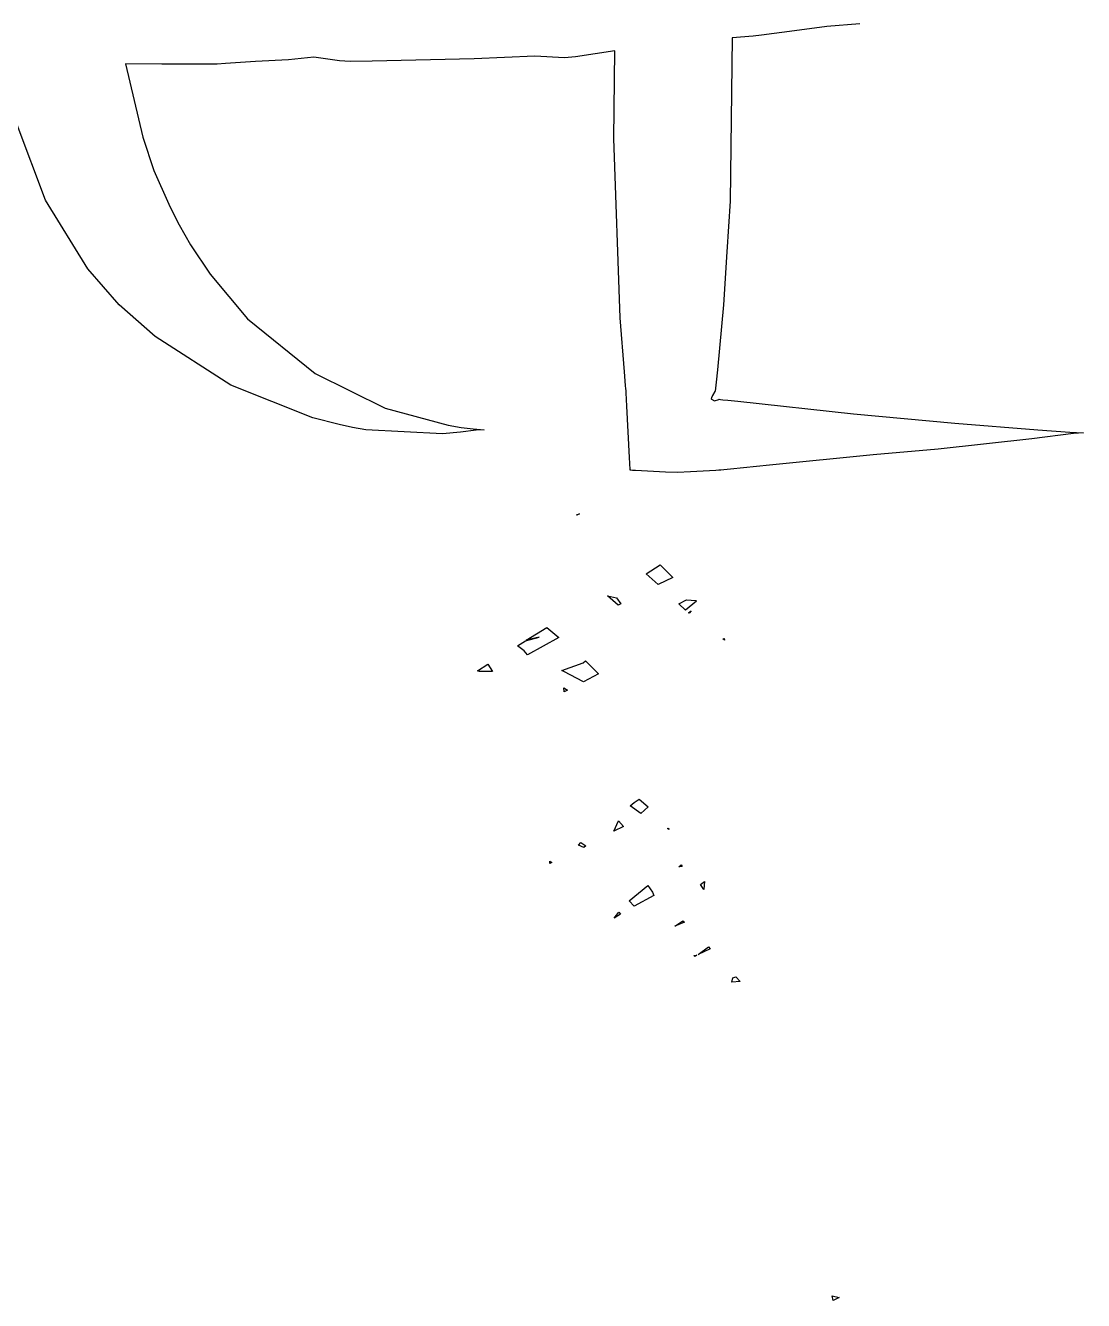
# Model space of a CAD drawing. Extents: x 0 to 203, y 8 to 351.
# Drawn here: x 149.75 to 179.33, y 146.72 to 182.36 of the extents above; entities that cross this region are included whole.
import ezdxf

# ---------------------------------------------------------------- set-up
doc = ezdxf.new("R2010")
doc.units = 0

msp = doc.modelspace()

# ---------------------------------------------------------------- linework, layer by layer
at = {"layer": 'Layer 1'}
for p, q in [((171.249741, 182.215823), (170.331879, 182.091414)), ((172.161456, 182.333792), (171.249741, 182.215823)), ((173.080027, 182.404841), (172.161456, 182.333792)), ((169.514802, 182.019165), (169.452149, 177.452815)), ((170.102131, 182.064038), (169.514802, 182.019165)), ((170.331879, 182.091414), (170.102131, 182.064038)), ((157.818888, 181.47495), (157.103239, 181.402217)), ((158.531239, 181.374954), (157.818888, 181.47495)), ((162.30241, 181.431243), (159.44677, 181.36754)), ((163.149999, 181.462392), (162.30241, 181.431243)), ((163.992291, 181.506249), (163.149999, 181.462392)), ((164.822506, 181.454939), (163.992291, 181.506249)), ((165.128531, 181.484425), (164.822506, 181.454939)), ((166.227761, 181.654142), (165.128531, 181.484425)), ((166.200287, 179.197822), (166.227761, 181.654142)), ((153.569093, 181.280884), (152.549603, 181.285758)), ((152.549603, 181.285758), (153.033464, 179.239848)), ((155.113063, 181.285117), (153.569093, 181.280884)), ((155.341398, 181.303623), (155.113063, 181.285117)), ((156.184042, 181.354544), (155.341398, 181.303623)), ((157.103239, 181.402217), (156.184042, 181.354544)), ((158.828362, 181.354013), (158.531239, 181.374954)), ((159.44677, 181.36754), (158.828362, 181.354013)), ((150.310374, 177.475573), (149.517889, 179.585293)), ((153.033464, 179.239848), (153.342808, 178.307437)), ((166.380455, 174.185392), (166.200287, 179.197822)), ((153.342808, 178.307437), (153.761552, 177.363723)), ((151.492599, 175.556903), (150.310374, 177.475573)), ((153.761552, 177.363723), (153.900899, 177.07501)), ((169.452149, 177.452815), (169.361888, 176.030675)), ((153.900899, 177.07501), (154.050132, 176.790067)), ((154.050132, 176.790067), (154.369012, 176.225583)), ((154.369012, 176.225583), (154.913542, 175.406634)), ((169.361888, 176.030675), (169.265555, 174.550345)), ((152.375229, 174.552106), (151.492599, 175.556903)), ((154.913542, 175.406634), (155.962062, 174.164574)), ((153.374659, 173.663403), (152.375229, 174.552106)), ((169.265555, 174.550345), (169.097887, 172.732625)), ((155.962062, 174.164574), (157.848922, 172.628834)), ((166.496635, 172.677662), (166.380455, 174.185392)), ((155.497199, 172.306883), (153.374659, 173.663403)), ((157.848922, 172.628834), (159.809722, 171.665418)), ((166.532091, 172.30087), (166.496635, 172.677662)), ((169.097887, 172.732625), (169.063916, 172.391817)), ((157.787189, 171.396508), (155.497199, 172.306883)), ((166.54106, 172.206724), (166.532091, 172.30087)), ((166.54551, 172.159615), (166.54106, 172.206724)), ((169.046824, 172.221431), (169.038279, 172.136256)), ((169.063916, 172.391817), (169.046824, 172.221431)), ((166.547697, 172.136027), (166.54551, 172.159615)), ((166.550029, 172.090615), (166.547697, 172.136027)), ((166.568322, 171.721344), (166.550029, 172.090615)), ((168.930086, 171.956524), (168.92049, 171.926295)), ((168.92049, 171.926295), (168.935533, 171.913123)), ((168.959186, 172.019803), (168.930086, 171.956524)), ((168.935533, 171.913123), (169.012447, 171.865273)), ((169.02953, 172.126378), (168.959186, 172.019803)), ((169.012447, 171.865273), (169.142269, 171.908921)), ((169.038279, 172.136256), (169.02953, 172.126378)), ((169.142269, 171.908921), (169.151167, 171.911461)), ((169.151167, 171.911461), (169.182596, 171.908458)), ((169.182596, 171.908458), (169.25174, 171.900937)), ((169.25174, 171.900937), (169.390029, 171.885754)), ((169.390029, 171.885754), (169.666607, 171.855595)), ((169.666607, 171.855595), (172.900237, 171.508501)), ((159.809722, 171.665418), (161.568322, 171.186253)), ((166.641773, 170.286174), (166.568322, 171.721344)), ((172.900237, 171.508501), (175.734407, 171.246582)), ((158.527212, 171.208712), (157.787189, 171.396508)), ((158.896378, 171.123887), (158.527212, 171.208712)), ((159.267943, 171.054074), (158.896378, 171.123887)), ((161.568322, 171.186253), (161.934378, 171.12297)), ((161.934378, 171.12297), (162.273668, 171.082009)), ((175.734407, 171.246582), (178.055477, 171.057267)), ((161.409553, 170.941956), (159.267943, 171.054074)), ((161.918487, 170.988356), (161.409553, 170.941956)), ((162.352911, 171.043799), (161.918487, 170.988356)), ((162.273668, 171.082009), (162.574431, 171.0604)), ((162.574431, 171.0604), (162.352911, 171.043799)), ((177.884771, 170.801473), (175.273, 170.516)), ((179.054701, 170.955002), (177.884771, 170.801473)), ((178.055477, 171.057267), (178.953987, 170.991126)), ((178.953987, 170.991126), (179.33342, 170.977259)), ((179.33342, 170.977259), (179.054701, 170.955002)), ((175.273462, 170.516063), (173.452002, 170.356306)), ((175.273, 170.516), (175.273462, 170.516063)), ((166.659429, 169.950626), (166.641773, 170.286174)), ((170.550102, 170.07313), (169.825192, 169.998688)), ((173.452002, 170.356306), (170.550102, 170.07313)), ((166.66049, 169.929651), (166.659429, 169.950626)), ((166.679346, 169.926225), (166.66049, 169.929651)), ((166.721795, 169.924001), (166.679346, 169.926225)), ((166.806616, 169.919587), (166.721795, 169.924001)), ((166.976048, 169.910934), (166.806616, 169.919587)), ((167.648978, 169.877457), (166.976048, 169.910934)), ((167.985302, 169.865099), (167.648978, 169.877457)), ((168.343306, 169.884239), (167.985302, 169.865099)), ((169.051762, 169.92213), (168.343306, 169.884239)), ((169.139762, 169.926897), (169.051762, 169.92213)), ((169.191107, 169.931663), (169.139762, 169.926897)), ((169.281793, 169.941411), (169.191107, 169.931663)), ((169.462878, 169.960797), (169.281793, 169.941411)), ((169.825192, 169.998688), (169.462878, 169.960797)), ((165.155789, 168.684023), (165.238985, 168.709062)), ((165.171749, 168.668422), (165.155789, 168.684023)), ((165.238985, 168.709062), (165.171749, 168.668422)), ((167.10857, 167.033644), (167.49956, 167.284014)), ((167.49956, 167.284014), (167.852479, 166.932083)), ((167.445458, 166.730444), (167.10857, 167.033644)), ((167.852479, 166.932083), (167.445, 166.731)), ((167.445, 166.731), (167.445458, 166.730444)), ((166.327482, 166.154494), (166.029, 166.416)), ((166.029, 166.416), (166.029227, 166.415953)), ((166.029227, 166.415953), (166.272539, 166.365546)), ((166.272539, 166.365546), (166.395989, 166.190585)), ((166.395989, 166.190585), (166.327482, 166.154494)), ((168.018739, 166.191145), (168.232525, 166.30203)), ((168.209925, 166.01564), (168.018739, 166.191145)), ((168.515596, 166.270458), (168.21, 166.016)), ((168.232525, 166.30203), (168.49695, 166.288751)), ((168.49695, 166.288751), (168.515596, 166.270458)), ((168.21, 166.016), (168.209925, 166.01564)), ((168.291146, 165.94187), (168.361, 165.994)), ((168.306047, 165.928343), (168.291146, 165.94187)), ((168.361278, 165.993604), (168.306047, 165.928343)), ((168.361, 165.994), (168.361278, 165.993604)), ((163.754634, 165.17402), (164.331157, 165.532662)), ((164.331157, 165.532662), (164.666634, 165.253686)), ((163.511677, 165.022033), (163.737257, 165.163073)), ((163.737257, 165.163073), (164.112144, 165.265906)), ((164.112144, 165.265906), (163.754634, 165.17402)), ((164.666634, 165.253686), (163.785, 164.77)), ((169.250192, 165.211972), (169.284375, 165.227935)), ((169.251, 165.212), (169.250192, 165.211972)), ((169.296169, 165.179274), (169.251, 165.212)), ((169.284375, 165.227935), (169.296169, 165.179274)), ((163.698485, 164.877882), (163.511677, 165.022033)), ((163.785, 164.77), (163.698485, 164.877882)), ((163.785, 164.77), (163.785, 164.77)), ((162.446, 164.304), (162.388, 164.324)), ((162.388, 164.324), (162.388151, 164.32322)), ((162.388151, 164.32322), (162.68005, 164.503388)), ((162.68005, 164.503388), (162.814952, 164.303832)), ((164.747566, 164.32924), (165.349447, 164.539848)), ((164.801383, 164.3013), (164.747566, 164.32924)), ((165.349447, 164.539848), (165.406654, 164.600692)), ((165.406654, 164.600692), (165.777866, 164.238838)), ((162.814952, 164.303832), (162.446, 164.304)), ((164.801, 164.301), (164.801383, 164.3013)), ((165.354107, 164.013715), (164.801, 164.301)), ((165.777866, 164.238838), (165.354107, 164.013715)), ((164.816711, 163.732755), (164.808589, 163.8471)), ((164.808589, 163.8471), (164.909, 163.781)), ((164.909514, 163.781063), (164.816711, 163.732755)), ((164.909, 163.781), (164.909514, 163.781063)), ((166.660658, 160.544979), (166.767022, 160.637712)), ((166.956229, 160.332356), (166.660658, 160.544979)), ((166.767022, 160.637712), (166.909826, 160.733515)), ((166.909826, 160.733515), (167.164, 160.518)), ((167.164859, 160.517364), (166.956229, 160.332356)), ((167.164, 160.518), (167.164859, 160.517364)), ((166.206993, 159.836035), (166.335, 160.126)), ((166.335, 160.126), (166.335393, 160.125993)), ((166.335393, 160.125993), (166.470078, 159.965459)), ((166.470078, 159.965459), (166.206993, 159.836035)), ((167.749578, 159.888544), (167.707, 159.911)), ((167.707, 159.911), (167.707061, 159.910684)), ((167.707061, 159.910684), (167.71942, 159.924668)), ((167.71942, 159.924668), (167.749578, 159.888544)), ((165.216949, 159.442454), (165.279, 159.523)), ((165.365195, 159.383833), (165.216949, 159.442454)), ((165.279, 159.523), (165.279668, 159.523203)), ((165.279668, 159.523203), (165.424098, 159.430682)), ((165.424098, 159.430682), (165.365195, 159.383833)), ((164.409684, 158.929965), (164.415046, 159.000097)), ((164.415046, 159.000097), (164.471, 158.959)), ((164.470644, 158.95832), (164.409684, 158.929965)), ((164.471, 158.959), (164.470644, 158.95832)), ((168.018593, 158.842387), (168.083, 158.893)), ((168.111184, 158.848248), (168.018593, 158.842387)), ((168.083, 158.893), (168.083854, 158.892354)), ((168.083854, 158.892354), (168.111184, 158.848248)), ((166.631208, 157.889894), (167.156, 158.319)), ((167.156, 158.319), (167.15589, 158.318854)), ((167.15589, 158.318854), (167.28563, 158.137061)), ((168.623098, 158.350572), (168.738643, 158.431158)), ((168.624, 158.351), (168.623098, 158.350572)), ((168.721058, 158.205152), (168.624, 158.351)), ((168.738643, 158.431158), (168.721058, 158.205152)), ((167.321297, 158.039457), (166.772883, 157.737776)), ((167.28563, 158.137061), (167.321297, 158.039457)), ((166.212714, 157.404223), (166.341255, 157.57429)), ((166.341255, 157.57429), (166.389774, 157.514117)), ((166.772883, 157.737776), (166.631208, 157.889894)), ((166.389774, 157.514117), (166.212, 157.404)), ((166.212, 157.404), (166.212714, 157.404223)), ((167.907217, 157.178422), (168.135, 157.334)), ((168.182025, 157.296334), (167.907217, 157.178422)), ((168.135, 157.334), (168.135833, 157.334084)), ((168.135833, 157.334084), (168.182025, 157.296334)), ((168.560877, 156.389616), (168.852, 156.601)), ((168.896495, 156.552481), (168.560877, 156.389616)), ((168.852, 156.601), (168.851221, 156.600792)), ((168.851221, 156.600792), (168.896495, 156.552481)), ((168.435363, 156.362271), (168.52301, 156.373216)), ((168.468488, 156.33546), (168.435363, 156.362271)), ((168.52301, 156.373216), (168.468, 156.336)), ((168.468, 156.336), (168.468488, 156.33546)), ((169.499572, 155.614172), (169.533473, 155.73314)), ((169.5, 155.614), (169.499572, 155.614172)), ((169.733631, 155.636524), (169.5, 155.614)), ((169.533473, 155.73314), (169.616531, 155.765418)), ((169.616531, 155.765418), (169.733631, 155.636524)), ((172.306, 146.85), (172.306153, 146.8501)), ((172.337511, 146.716968), (172.306, 146.85)), ((172.306153, 146.8501), (172.502495, 146.797271)), ((172.502495, 146.797271), (172.337511, 146.716968))]:
    msp.add_line(p, q, dxfattribs=at)

doc.saveas('drawing.dxf')
